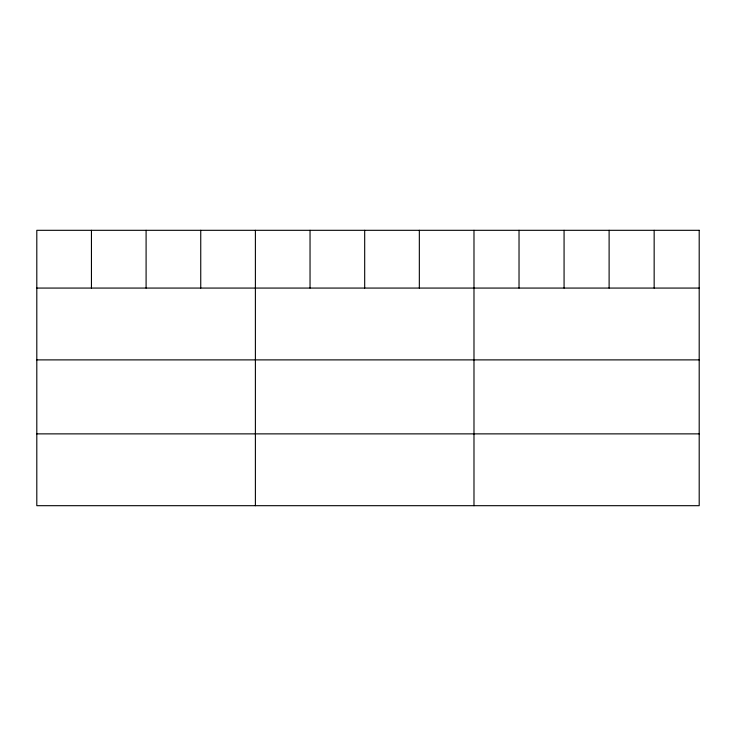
<?xml version="1.0" encoding="UTF-8"?>
<svg xmlns="http://www.w3.org/2000/svg" width="736" height="736" viewBox="0 0 736 736"><rect width="100%" height="100%" fill="white"/><g stroke="black" fill="none" stroke-linecap="round" stroke-linejoin="round"><path stroke-width="1.1" d="M36.8 288.07L699.2 288.07M36.8 359.886L699.2 359.886M36.8 433.872L699.2 433.872M654.157 230.313L654.157 288.07M609.114 230.313L609.114 288.07M564.07 230.313L564.07 288.07M519.027 230.313L519.027 288.07M473.984 230.313L473.984 505.687M419.336 230.313L419.336 288.07M364.688 230.313L364.688 288.07M310.04 230.313L310.04 288.07M255.392 230.313L255.392 505.687M200.744 230.313L200.744 288.07M146.096 230.313L146.096 288.07M91.448 230.313L91.448 288.07M699.2 230.313L36.8 230.313L36.8 505.687L699.2 505.687L699.2 230.313"/></g></svg>
